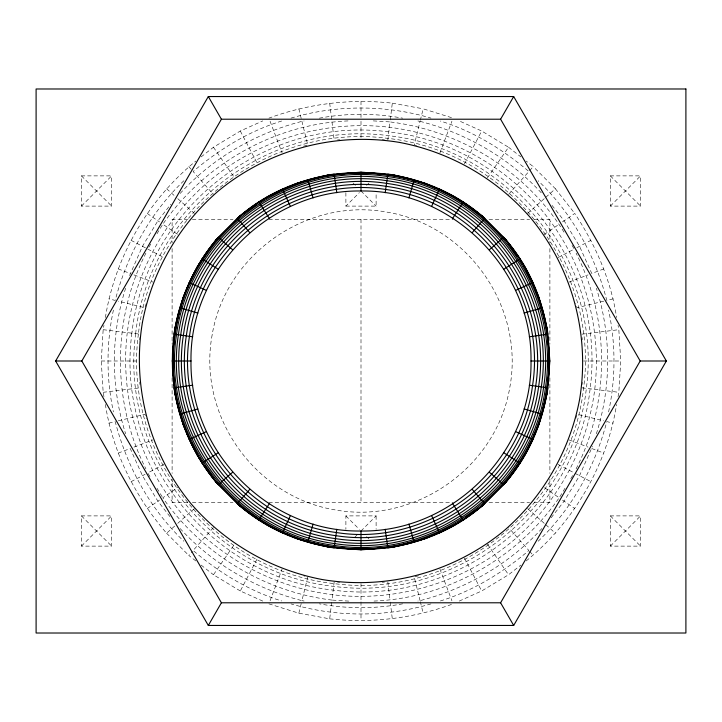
<?xml version="1.0" encoding="UTF-8"?>
<svg xmlns="http://www.w3.org/2000/svg" width="722" height="722" viewBox="0 0 722 722"><rect width="100%" height="100%" fill="white"/><g stroke="black" fill="none" stroke-linecap="round" stroke-linejoin="round"><path stroke-width="0.54" stroke-dasharray="3.61 2.71" d="M103.968 396.712L103.165 392.308L101.27 361L103.165 329.692L103.968 325.288M139.761 339.764L139.897 337.526M582.103 384.474L582.239 382.236M618.032 396.712L618.835 392.308L620.73 361L618.835 329.692L618.032 325.288M268.9 603.854L298.845 613.186L329.692 618.835L331.732 602.058M348.717 601.101L331.967 600.081L334.178 581.905M387.822 140.095L390.033 121.919C461.096 130.745 527.818 172.278 564.992 233.757M390.268 119.942L392.308 103.165C350.657 98.499 308.213 103.652 268.9 118.146M105.385 317.572C115.087 256.761 148.091 199.904 195.824 161.06M113.417 310.081C106.224 343.501 106.224 378.499 113.417 411.919M608.583 411.919C615.776 378.499 615.776 343.501 608.583 310.081M526.176 560.94C573.909 522.096 606.913 465.239 616.615 404.428M298.845 613.186L301.679 601.67M180.166 528.567C212.539 563.936 255.597 588.719 301.931 600.641L307.743 577.058L303.475 575.732M417.894 120.962L420.069 121.359L414.257 144.941L418.525 146.268M420.321 120.33L423.155 108.814L453.1 118.146M125.628 288.231C110.61 335.098 110.61 386.902 125.628 433.769M129.572 275.587L142.46 246.301L157.883 220.797L170.816 204.29M146.268 303.475L144.941 307.743L118.273 301.173M575.732 418.525L577.058 414.257L603.727 420.827M551.184 517.71L564.117 501.203L579.54 475.699L592.428 446.413M596.372 433.769C611.39 386.902 611.39 335.098 596.372 288.231M270.064 600.785L282.094 569.062M439.906 152.938L451.936 121.215M145.907 253.151C111.955 319.774 111.955 402.226 145.907 468.849M576.093 468.849C610.045 402.226 610.045 319.774 576.093 253.151M262.772 601.092L240.3 590.984L257.583 558.034M464.417 163.966L481.7 131.016L459.228 120.908M148.903 247.159L151.214 243.332M157.008 233.757L162.793 224.19L177.865 234.587M564.992 488.243L559.207 497.81L544.135 487.413M570.786 478.668L573.097 474.841M240.3 590.984L213.459 574.757L234.587 544.135M487.413 177.865L508.541 147.243L481.7 131.016M163.479 223.306C205.319 163.325 275.425 123.633 348.717 120.899M558.521 498.694C516.681 558.675 446.575 598.367 373.283 601.101M195.824 560.94L188.767 555.408L192.395 551.319M213.441 527.565L193.117 550.498C219.163 572.555 248.882 590.912 281.652 600.966M508.559 194.435L528.883 171.502C502.837 149.445 473.118 131.088 440.348 121.034M529.605 170.681L533.233 166.592L526.176 161.06M81.433 206.104L111.657 175.879L81.433 175.879L81.433 206.104L111.657 206.104L111.657 175.879M183.848 180.762C150.023 212.945 126.946 255.417 115.186 300.415L108.814 298.845M180.166 193.433C212.539 158.064 255.597 133.281 301.931 121.359L304.106 120.962M345.892 192.675L345.892 206.104L359.412 192.584M366.568 185.428L368.951 183.045M81.433 546.121L111.657 515.896L81.433 515.896L81.433 546.121L111.657 546.121L111.657 515.896M610.343 206.104L640.567 175.879L610.343 175.879L610.343 206.104L640.567 206.104L640.567 175.879M354.637 537.367L357.02 534.984M361 531.004L376.108 515.896L345.892 515.896L345.892 529.325M541.834 528.567C509.461 563.936 466.403 588.719 420.069 600.641L417.894 601.038M538.152 541.238C571.977 509.055 595.054 466.583 606.814 421.585L613.186 423.155M610.343 546.121L640.567 515.896L610.343 515.896L610.343 546.121L640.567 546.121L640.567 515.896M105.385 404.428C112.74 452.143 135.185 496.808 166.592 533.233L176.258 524.668M177.747 523.342L194.435 508.559M527.565 213.441L544.253 198.658M545.742 197.332L555.408 188.767L533.233 166.592M201.113 156.918L213.459 147.243L240.3 131.016L262.772 120.908M459.228 601.092L481.7 590.984L508.541 574.757L520.887 565.082M147.243 508.541L159.517 500.075M331.967 600.081C264.387 591.796 201.537 553.801 162.793 497.81L177.865 487.413M544.135 234.587L559.207 224.19M562.483 221.925L574.757 213.459C595.542 244.848 610.992 280.19 616.615 317.572M131.016 481.7L145.104 474.309M163.966 464.417L147.748 472.928L151.214 478.668M558.034 257.583L574.252 249.072L570.786 243.332M576.896 247.691L590.984 240.3M118.146 453.1L130.231 448.524L142.46 475.699L157.883 501.203L170.816 517.71M133.949 447.108L152.938 439.906M569.062 282.094L588.051 274.892M603.854 268.9L591.769 273.476L579.54 246.301L564.117 220.797L551.184 204.29M281.652 121.034C248.882 131.088 219.163 149.445 193.117 171.502L213.441 194.435M291.029 118.11C336.29 104.654 385.71 104.654 430.971 118.11M303.475 146.268L307.743 144.941L301.931 121.359M418.525 575.732L414.257 577.058L420.069 600.641M430.971 603.89C385.71 617.346 336.29 617.346 291.029 603.89M440.348 600.966C473.118 590.912 502.837 572.555 528.883 550.498L508.559 527.565M329.692 618.835C371.343 623.501 413.787 618.348 453.1 603.854M108.814 423.155L115.186 421.585C126.946 466.583 150.023 509.055 183.848 541.238M118.273 420.827L144.941 414.257L146.268 418.525M603.727 301.173L577.058 307.743L575.732 303.475M613.186 298.845L606.814 300.415C595.054 255.417 571.977 212.945 538.152 180.762M319.305 118.182C346.722 113.056 375.278 113.056 402.695 118.182M402.695 603.818C375.278 608.944 346.722 608.944 319.305 603.818M103.165 392.308L140.095 387.822M581.905 334.178L618.835 329.692M337.526 139.897L339.764 139.761M382.236 582.239L384.474 582.103M345.892 206.104L376.108 206.104L376.108 192.675M187.891 219.326L172.107 219.326L172.107 242.944M192.341 219.326L232.998 219.326M268.801 219.326L453.199 219.326M489.002 219.326L529.659 219.326M534.109 219.326L549.893 219.326L549.893 242.944M101.27 361L138.471 361M583.529 361L620.73 361M187.891 502.674L172.107 502.674L172.107 479.056M192.341 502.674L232.998 502.674M268.801 502.674L453.199 502.674M489.002 502.674L529.659 502.674M534.109 502.674L549.893 502.674L549.893 479.056M373.283 120.899L390.033 121.919M382.236 139.761L384.474 139.897M337.526 582.103L339.764 582.239M103.165 329.692L140.095 334.178M581.905 387.822L618.835 392.308M392.308 103.165L423.155 108.814M301.931 600.641L304.106 601.038M420.069 121.359C466.403 133.281 509.461 158.064 541.834 193.433M118.146 268.9L130.231 273.476M133.949 274.892L152.938 282.094M569.062 439.906L588.051 447.108M591.769 448.524L603.854 453.1M131.016 240.3L146.864 248.612M147.748 249.072L163.966 257.583M558.034 464.417L574.252 472.928M575.136 473.388L590.984 481.7M147.243 213.459L159.517 221.925M562.483 500.075L574.757 508.541M508.541 147.243L520.887 156.918M201.113 565.082L213.459 574.757M166.592 188.767L176.258 197.332M177.747 198.658L194.435 213.441M527.565 508.559L544.253 523.342M545.742 524.668L555.408 533.233M610.343 175.879L640.567 206.104M353.049 183.045L355.432 185.428M361 190.996L376.108 206.104M610.343 515.896L640.567 546.121M81.433 175.879L111.657 206.104M345.892 515.896L359.412 529.416M366.568 536.572L368.951 538.955M166.592 533.233L188.767 555.408M81.433 515.896L111.657 546.121M188.767 166.592L192.395 170.681M529.605 551.319L533.233 555.408M555.408 188.767L574.757 213.459M213.459 147.243L234.587 177.865M487.413 544.135L508.541 574.757M157.008 488.243L162.793 497.81M240.3 131.016L257.583 163.966M464.417 558.034L481.7 590.984M270.064 121.215L282.094 152.938M439.906 569.062L451.936 600.785M298.845 108.814L301.679 120.33M420.321 601.67L423.155 613.186M329.692 103.165L331.732 119.942M331.967 121.919L334.178 140.095M387.822 581.905L390.033 600.081M390.268 602.058L392.308 618.835M582.103 337.526L582.239 339.764M139.761 382.236L139.897 384.474M549.893 248.567L549.893 344.132M549.893 377.868L549.893 473.433M376.108 515.896L376.108 529.325M361 101.27L361 120.159M361 121.233L361 138.471M361 219.326L361 502.674M361 583.529L361 600.767M361 601.841L361 620.73M172.107 248.567L172.107 344.132M172.107 377.868L172.107 473.433M127.271 332.616C119.329 398.706 140.691 467.251 184.769 517.132C222.737 559.658 276.057 587.645 332.616 594.729C398.706 602.671 467.251 581.309 517.132 537.231C559.658 499.263 587.645 445.943 594.729 389.384C602.671 323.294 581.309 254.749 537.231 204.868C499.263 162.342 445.943 134.355 389.384 127.271C323.294 119.329 254.749 140.691 204.868 184.769C162.342 222.737 134.355 276.057 127.271 332.616M131.891 333.185C115.276 456.827 209.145 576.643 333.185 590.109C456.827 606.724 576.643 512.855 590.109 388.815C606.724 265.173 512.855 145.357 388.815 131.891C265.173 115.276 145.357 209.145 131.891 333.185M135.646 333.636C119.301 455.266 211.636 573.115 333.636 586.354C455.266 602.699 573.115 510.364 586.354 388.364C602.699 266.734 510.364 148.885 388.364 135.646C266.734 119.301 148.885 211.636 135.646 333.636M138.407 333.97C122.262 454.102 213.468 570.515 333.97 583.593C454.102 599.738 570.515 508.532 583.593 388.03C599.738 267.898 508.532 151.485 388.03 138.407C267.898 122.262 151.485 213.468 138.407 333.97M212.178 334.755C197.214 414.906 254.325 496.474 334.755 509.822C414.906 524.786 496.474 467.675 509.822 387.245C524.786 307.094 467.675 225.526 387.245 212.178C307.094 197.214 225.526 254.325 212.178 334.755"/><path stroke-width="1.08" d="M173.632 378.49C167.558 328.88 184.471 277.771 216.302 239.578L239.578 216.302C306.823 157.938 415.177 157.938 482.422 216.302L505.698 239.578C564.062 306.823 564.062 415.177 505.698 482.422L482.422 505.698C415.177 564.062 306.823 564.062 239.578 505.698L216.302 482.422C184.471 444.229 167.558 393.12 173.632 343.51M190.996 361C189.48 269.721 269.721 189.48 361 190.996C452.279 189.48 532.52 269.721 531.004 361C532.52 452.279 452.279 532.52 361 531.004C269.721 532.52 189.48 452.279 190.996 361L172.107 361M173.921 340.224L174.977 328.203L179.516 311.236M548.079 381.776L547.023 393.797L542.484 410.764M548.368 378.49L549.893 361L548.368 343.51M336.804 529.271L334.115 547.971C298.502 542.457 264.793 527.069 237.303 503.757L249.668 489.48M385.196 192.729L387.885 174.029C423.498 179.543 457.207 194.931 484.697 218.243L472.332 232.52M232.52 249.668L218.243 237.303C194.931 264.793 179.543 298.502 174.029 334.115L192.729 336.804M489.48 472.332L503.757 484.697C527.069 457.207 542.457 423.498 547.971 387.885L529.271 385.196M180.653 306.994L183.496 296.39L188.135 286.444M541.347 415.006L538.504 425.61L533.865 435.556M307.78 542.24L313.104 524.118M408.896 197.882L414.22 179.76M282.528 532.827L290.379 515.643M431.621 206.357L439.472 189.173M191.384 279.486L197.413 266.553L201.817 260.263M530.616 442.514L524.587 455.447L520.183 461.737M55.639 361L208.315 96.549L513.685 96.549L666.361 361L513.685 625.451L208.315 625.451L55.639 361L81.812 361L221.401 602.789L208.315 625.451M81.812 361L221.401 119.211L208.315 96.549M513.685 625.451L500.599 602.789L640.188 361L500.599 119.211L513.685 96.549M258.873 519.912L269.089 504.019M452.911 217.981L463.127 202.088M204.335 256.662L216.302 239.578L239.578 216.302L256.662 204.335M517.665 465.338L505.698 482.422L482.422 505.698L465.338 517.665M218.459 237.484C157.802 305.478 157.802 416.522 218.459 484.516M503.541 484.516C564.198 416.522 564.198 305.478 503.541 237.484M232.52 472.332L218.243 484.697C194.931 457.207 179.543 423.498 174.029 387.885L192.729 385.196M489.48 249.668L503.757 237.303C527.069 264.793 542.457 298.502 547.971 334.115L529.271 336.804M336.804 192.729L334.115 174.029C298.502 179.543 264.793 194.931 237.303 218.243L249.668 232.52M237.484 218.459C305.478 157.802 416.522 157.802 484.516 218.459M484.516 503.541C416.522 564.198 305.478 564.198 237.484 503.541M385.196 529.271L387.885 547.971C423.498 542.457 457.207 527.069 484.697 503.757L472.332 489.48M260.263 201.817L266.553 197.413L279.486 191.384M461.737 520.183L455.447 524.587L442.514 530.616M202.088 463.127L217.981 452.911M504.019 269.089L519.912 258.873M286.444 188.135L296.39 183.496L306.994 180.653M435.556 533.865L425.61 538.504L415.006 541.347M189.173 439.472L206.357 431.621M515.643 290.379L532.827 282.528M179.76 414.22L197.882 408.896M524.118 313.104L542.24 307.78M311.236 179.516L328.203 174.977L340.224 173.921M410.764 542.484L393.797 547.023L381.776 548.079M343.51 173.632L361 172.107L378.49 173.632M343.51 548.368L361 549.893L378.49 548.368M221.401 119.211L500.599 119.211M531.004 361L549.893 361M640.188 361L666.361 361M221.401 602.789L500.599 602.789M381.776 173.921L393.797 174.977L410.764 179.516M340.224 548.079L328.203 547.023L311.236 542.484M415.006 180.653L425.61 183.496L435.556 188.135M306.994 541.347L296.39 538.504L286.444 533.865M179.76 307.78L197.882 313.104M524.118 408.896L542.24 414.22M189.173 282.528L206.357 290.379M515.643 431.621L532.827 439.472M442.514 191.384L455.447 197.413L461.737 201.817M279.486 530.616L266.553 524.587L260.263 520.183M202.088 258.873L217.981 269.089M504.019 452.911L519.912 463.127M465.338 204.335L482.422 216.302L505.698 239.578L517.665 256.662M256.662 517.665L239.578 505.698L216.302 482.422L204.335 465.338M520.183 260.263L524.587 266.553L530.616 279.486M201.817 461.737L197.413 455.447L191.384 442.514M258.873 202.088L269.089 217.981M452.911 504.019L463.127 519.912M533.865 286.444L538.504 296.39L541.347 306.994M188.135 435.556L183.496 425.61L180.653 415.006M282.528 189.173L290.379 206.357M431.621 515.643L439.472 532.827M307.78 179.76L313.104 197.882M408.896 524.118L414.22 542.24M542.484 311.236L547.023 328.203L548.079 340.224M179.516 410.764L174.977 393.797L173.921 381.776M361 172.107L361 190.996M361 531.004L361 549.893M175.157 334.277C159.4 434.256 233.91 533.793 334.277 546.843C434.256 562.6 533.793 488.09 546.843 387.723C562.6 287.744 488.09 188.207 387.723 175.157C287.744 159.4 188.207 233.91 175.157 334.277M176.529 334.476C160.898 433.714 234.858 532.511 334.476 545.471C433.714 561.102 532.511 487.142 545.471 387.524C561.102 288.286 487.142 189.489 387.524 176.529C288.286 160.898 189.489 234.858 176.529 334.476M178.397 334.746C162.928 432.974 236.13 530.769 334.746 543.603C432.974 559.072 530.769 485.87 543.603 387.254C559.072 289.026 485.87 191.231 387.254 178.397C289.026 162.928 191.231 236.13 178.397 334.746M180.708 335.08C165.428 432.072 237.709 528.63 335.08 541.292C432.072 556.572 528.63 484.291 541.292 386.92C556.572 289.928 484.291 193.37 386.92 180.708C289.928 165.428 193.37 237.709 180.708 335.08M183.379 335.459C168.325 431.016 239.533 526.148 335.459 538.621C431.016 553.675 526.148 482.467 538.621 386.541C553.675 290.984 482.467 195.852 386.541 183.379C290.984 168.325 195.852 239.533 183.379 335.459M186.33 335.883C171.529 429.852 241.554 523.405 335.883 535.67C429.852 550.471 523.405 480.446 535.67 386.117C550.471 292.148 480.446 198.595 386.117 186.33C292.148 171.529 198.595 241.554 186.33 335.883M189.48 336.335C174.706 428.209 244.027 520.815 336.335 532.52C428.209 547.294 520.815 477.973 532.52 385.665C547.294 293.791 477.973 201.185 385.665 189.48C293.791 174.706 201.185 244.027 189.48 336.335M142.424 322.454C131.702 386.712 149.571 453.38 190.978 503.667C224.786 542.944 271.544 569.938 322.454 579.576C386.712 590.298 453.38 572.429 503.667 531.022C542.944 497.214 569.938 450.456 579.576 399.546C590.298 335.288 572.429 268.62 531.022 218.333C497.214 179.056 450.456 152.062 399.546 142.424C335.288 131.702 268.62 149.571 218.333 190.978C179.056 224.786 152.062 271.544 142.424 322.454M685.9 88.986L36.1 88.986L36.1 633.013L685.9 633.013L685.9 88.986"/></g></svg>
